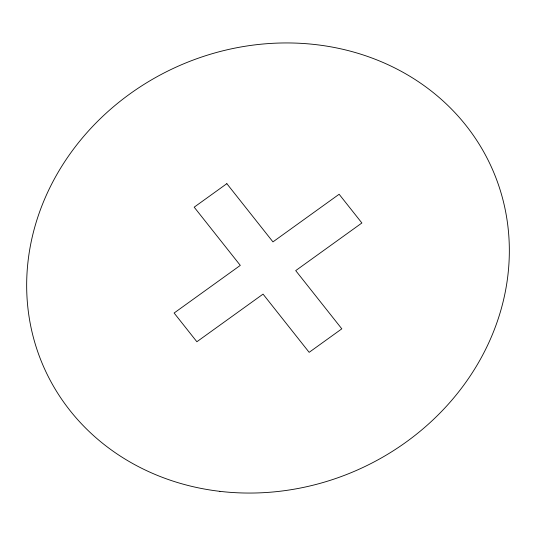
<?xml version="1.0" encoding="UTF-8"?>
<svg xmlns="http://www.w3.org/2000/svg" width="536" height="536" viewBox="0 0 536 536"><rect width="100%" height="100%" fill="white"/><g stroke="black" fill="none" stroke-linecap="round" stroke-linejoin="round"><path stroke-width="0.8" d="M226.842 183.667L194.186 207.171L240.296 265.387L174.113 313.017L196.873 341.747L263.049 294.117L309.158 352.333L341.814 328.829L295.705 270.613L361.887 222.983L339.127 194.253L272.951 241.883L226.842 183.667M219.901 491.345A245.153 220.899 -23.9 0 0 496.865 180.337A245.153 220.899 -23.9 0 0 87.241 132.318A245.153 220.899 -23.9 0 0 219.901 491.345"/></g></svg>
